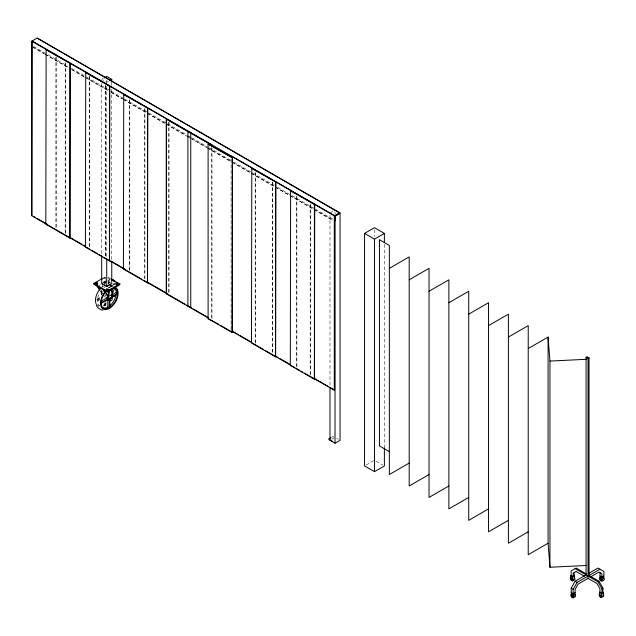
<?xml version="1.0" encoding="UTF-8"?>
<svg xmlns="http://www.w3.org/2000/svg" width="636" height="636" viewBox="0 0 636 636"><rect width="100%" height="100%" fill="white"/><g stroke="black" fill="none" stroke-linecap="round" stroke-linejoin="round"><path stroke-width="0.48" stroke-dasharray="3.18 2.39" d="M104.845 277.876L105.512 277.495L104.845 278.608L105.592 279.037L104.845 277.876L104.845 278.608M101.657 290.549L101.378 292.401L102.086 292.814L100.989 291.224M102.213 286.836L102.913 282.201L107.365 280.039M108.207 282.289L109.567 278.767L108.096 279.617M108.581 283.584L110.274 279.172L107.977 277.845M101.211 294.047L102.165 292.862M101.633 287.178L102.539 286.367M112.246 285.405L110.712 286.701L108.017 287.329M96.855 299.969L100.528 297.227M101.832 283.751L105.155 281.311L105.632 281.565M105.155 286.876L104.686 287.17A11.583 6.686 -60 0 0 103.843 287.814M104.606 302.736L104.678 304.565L105.934 305.288L106.403 304.994M96.942 299.246L100.249 297.155M96.95 299.993L100.273 297.894M101.681 79.341L103.366 78.371M108.406 81.281L106.721 82.251L102.523 79.826M102.181 278.624L105.536 276.684M102.181 279.347L105.536 277.407M102.523 283.227L105.886 281.287M103.843 282.877L106.721 281.215M99.144 285.604L100.615 284.753M108.072 280.452L110.274 279.172M104.05 283.29L105.56 282.416M104.352 283.688L105.87 282.813M113.009 284.149L115.211 282.877M112.977 284.984L116.65 282.861M107.754 288.267L111.539 286.089L111.125 285.524M105.155 290.223L101.378 292.401L100.273 290.811M101.673 293.482L101.999 293.236M99.685 299.166L97.372 300.502L97.403 299.795A11.583 6.686 -60 0 1 100.734 291.209M99.701 299.906L97.38 301.249L97.403 301.774A11.583 6.686 -60 0 0 99.462 305.924M103.43 305.256L105.139 304.262A11.583 6.686 -60 0 0 106.816 302.887M329.981 212.965L334.178 210.54M331.372 437.385L332.811 436.55L334.043 437.258M331.777 439.277L333.94 438.029M366.209 464.98L373.65 460.687M108.454 287.877L108.923 287.639A11.583 6.686 -60 0 1 110.592 287.082M103.366 306.011L105.21 304.954A12.474 7.203 -60 0 0 106.117 304.254M105.155 303.054L105.155 305.741L104.686 305.98A11.583 6.686 -60 0 1 103.016 306.536M108.311 283.561L109.257 283.433M113.144 284.077L114.488 284.817M108.184 283.092L108.7 283.362M33.605 46.46L67.98 66.303M71.415 68.291L86.027 76.725M86.886 77.218L110.084 90.614M110.95 91.115L123.837 98.556M124.696 99.049L147.902 112.445M148.76 112.946L166.807 123.36M167.666 123.861L187.429 135.269M188.288 135.762L190.872 137.257M191.73 137.75L208.052 147.178M208.918 147.671L232.975 161.568M233.833 162.061L251.88 172.483M252.738 172.976L274.227 185.378M277.662 187.366L314.613 208.695M315.472 209.196L333.518 219.611M32.325 46.69L44.353 53.639M45.212 54.139L68.418 67.535M71.852 69.515L83.888 76.463M84.747 76.956L107.945 90.352M111.387 92.339L122.557 98.787M123.416 99.288L165.527 123.599M166.386 124.092L186.149 135.508M187.008 136.001L206.772 147.409M207.63 147.91L250.6 172.714M251.459 173.215L274.665 186.61M275.523 187.103L289.269 195.045M290.135 195.538L313.333 208.934M314.192 209.427L333.097 220.342M32.977 47.31L44.146 53.758M45.005 54.259L68.211 67.654M71.645 69.634L107.738 90.471M111.173 92.459L122.351 98.906M123.209 99.407L146.407 112.803M147.266 113.295L165.32 123.718M166.179 124.211L185.943 135.627M186.801 136.12L189.377 137.607M190.236 138.107L206.565 147.528M207.423 148.029L231.488 161.918M232.347 162.419L250.393 172.833M251.252 173.334L274.458 186.73M275.316 187.222L289.062 195.165M289.921 195.657L313.127 209.053M313.985 209.554L332.89 220.469M108.064 277.169L110.585 278.632M108.406 281.772L110.926 283.227M108.16 282.05L109.607 282.877M105.87 281.724L105.155 281.311L105.155 284.284M111.682 285.246L113.55 286.319M111.634 286.24L110.37 285.516A11.583 6.686 -60 0 1 111.769 287.194M106.745 295.843L105.171 294.929A1.781 1.026 -60 0 0 104.916 295.184M101.378 290.421L101.378 294.404L102.086 294.818M101.466 294.754L101.744 294.913A0.89 0.517 -60 0 1 101.744 293.832M102.96 295.613L106.085 297.425M336.698 438.379L338.376 439.349M376.13 461.164L382.737 464.98M103.899 305.01L105.155 305.741M384.39 244.343L384.39 448.046M374.477 229.675L374.477 236.632M335.013 212.042L335.013 214.022M329.981 214.952L329.981 386.704M310.519 204.705L310.519 375.304M310.201 203.894L310.201 375.486M296.877 196.826L296.877 367.425M296.559 196.015L296.559 367.608M272.78 181.928L272.78 352.527M272.47 182.111L272.47 352.71M255.505 172.944L255.505 343.543M255.195 172.133L255.195 342.732M231.099 159.215L231.099 329.814M212.003 148.196L212.003 318.787M211.693 147.385L211.693 318.97M169.033 122.025L169.033 293.617M168.715 122.207L168.715 293.8M144.936 109.106L144.936 278.711M144.626 108.295L144.626 278.894M129.776 100.353L129.776 270.952M129.458 99.542L129.458 270.141M111.761 82.314L111.761 85.296M111.761 89.263L111.761 259.901M106.721 80.398L106.721 82.386M106.721 86.218L106.721 257.985M105.934 301.71L105.934 305.288M105.679 85.455L105.679 256.046M105.361 85.629L105.361 256.228M101.832 290.684L101.832 292.663M101.681 83.308L101.681 253.947M89.62 76.177L89.62 246.776M89.302 76.36L89.302 246.959M65.524 63.258L65.524 233.857M65.206 62.447L65.206 234.04M56.207 56.89L56.207 228.475M55.896 57.073L55.896 228.658M102.301 293.347A0.89 0.517 -60 0 1 102.539 293.331A0.89 0.517 -60 0 0 101.466 293.784A0.89 0.517 -60 0 0 101.736 294.802M101.704 294.667A0.803 0.461 -60 0 1 101.402 293.808A0.803 0.461 -60 0 1 102.34 293.339M110.362 285.651A11.583 6.686 -60 0 1 112.167 286.701M111.419 285.254A12.474 7.203 -60 0 1 112.341 286.566M99.105 306.584A12.474 7.203 -60 0 1 98.381 306.329M111.395 286.979A11.583 6.686 -60 0 1 112.159 286.987M99.47 305.781A11.583 6.686 -60 0 1 98.803 305.542M98.198 305.193A11.583 6.686 -60 0 1 97.658 304.739M102.587 287.09A11.583 6.686 -60 0 1 103.43 286.446M105.194 294.85A1.781 1.026 -60 0 1 104.868 295.692M101.625 294.921A2.321 1.336 -60 0 1 101.378 294.404"/><path stroke-width="0.95" d="M105.234 292.441A11.583 6.686 -60 0 0 101.18 301.981L101.18 303.952A11.583 6.686 -60 0 0 108.47 308.166L109.718 307.474L110.028 299.604M111.729 279.768L112.206 279.975L111.546 279.498M111.88 296.972L111.658 297.37L112.174 297.235M114.138 287.838A11.583 6.686 -60 0 1 117.469 292.576L117.469 294.555A11.583 6.686 -60 0 1 110.179 307.172L109.718 307.474M112.413 296.559C111.658 298.308 113.256 295.668 113.319 296.495L113.931 295.859M112.691 296.909L111.61 297.091L113.033 296.686M112.62 296.567L112.023 296.813L112.493 296.996M113.796 295.812L113.661 296.281L114.098 295.732M112.405 296.94L111.952 297.187M112.174 279.92L112.667 279.768M113.55 296.281L114.281 295.883L113.924 295.661M112.445 280.182L111.658 279.474M111.801 297.433L112.047 297.052M114.114 280.699L113.367 280.309L113.677 280.794M112.596 280.118L114.098 280.611L113.47 280.476M113.407 280.635L113.844 280.444L113.375 280.691M114.186 281.001L114.273 281.025M114.337 280.993L113.725 280.563M574.459 578.529L574.658 575.779L572.67 576.932L572.472 579.674A1.121 0.652 60 0 1 571.677 580.135A1.121 0.652 60 0 1 570.882 578.76L570.683 575.779L571.184 575.493L573.163 576.645L573.163 573.203L576.391 571.343M575.151 568.624L597.967 581.797L601.934 588.666L601.934 593.253L599.947 592.108L599.947 588.666L596.973 583.514L588.046 578.363L578.124 584.087L575.151 589.238L574.952 595.423A1.121 0.652 60 0 1 574.928 595.646M603.222 595.137L603.421 592.394L601.441 593.539L601.243 596.282A1.121 0.652 60 0 1 600.448 596.743A1.121 0.652 60 0 1 599.653 595.368L599.454 592.394L599.947 592.108M603.723 578.816L603.922 571.486L597.967 568.051L588.729 573.378M112.167 296.718L112.54 296.988M572.464 595.606C573.203 597.347 571.486 595.741 571.963 595.606M600.67 579.038L601.211 579.968L600.774 579.293M601.481 579.817L601.243 579.006M600.249 595.487C601.37 594.509 600.885 597.586 600.066 595.725C601.577 594.779 599.939 597.029 601.044 595.94M96.139 284.578C94.573 281.827 98.771 282.209 97.507 284.626M97.523 283.791L96.338 284.038L96.02 282.972M117.278 285.54C118.972 283.489 114.416 284.586 116.587 283.274C120.045 284.674 115.299 284.578 116.213 285.262M113.081 296.455L113.28 295.971M111.745 297.187L112.294 297.155M112.969 296.368L113.447 296.416M110.1 289.372L108.462 296.495L103.35 289.722M112.548 279.88L113.295 280.643M113.319 280.245L113.16 280.341M231.417 156.059L334.298 215.819L339.648 212.726L339.226 213.704L335.474 216.137L335.244 220.605L334.608 221.455M112.874 280.174L113.232 280.397L112.811 280.269M104.058 290.135L108.462 296.495L112.246 294.317L114.957 287.265M111.849 297.417L111.793 297.481A0.89 0.517 -60 0 0 111.618 298.133M599.947 569.196L577.138 582.369L573.163 589.238L572.964 596.679A1.121 0.652 60 0 1 572.185 597.037A1.121 0.652 60 0 1 571.39 595.789L571.184 588.093L575.151 581.225L586.066 574.92L586.066 357.289L587.052 356.716L589.039 357.861L589.039 575.493L598.961 581.225L602.928 588.093L602.928 592.68M112.278 296.678L112.763 296.829M113.804 296.153L113.152 296.05M600.758 579.285L601.473 579.801M111.777 297.179L112.349 296.861M111.698 296.909L117.501 293.244L116.237 292.512L116.205 291.845A11.583 6.686 -60 0 0 114.154 287.695M111.698 297.513L117.501 293.848M48.153 225.184L31.8 215.739L31.8 41.173L37.15 38.088L340.053 212.965L340.053 440.319L335.013 443.228L329.981 440.319L329.981 387.698M45.816 49.632L70.23 63.362L69.912 238.11L45.816 224.198L46.134 49.449M85.407 72.488L109.813 86.218L109.503 260.967L85.407 247.054L85.725 72.305M104.201 77.886L106.721 76.431L111.761 79.341L111.761 81.329M110.084 80.311L111.761 79.341M123.416 94.43L147.822 108.16L147.504 282.909L123.416 268.996L123.726 94.247M166.354 119.226L166.354 293.792L166.354 119.226L212.003 145.215L31.8 41.173M31.8 215.739L32.118 40.998L334.608 215.636L334.608 390.202L304.39 373.117M187.914 131.31L187.914 305.868M190.76 132.956L190.76 307.522M208.107 144.046L232.514 157.776L232.196 332.525L208.107 318.612L208.107 144.046L232.514 157.776M251.49 168.373L275.897 182.103L275.587 356.852L251.49 342.939L251.8 168.198M111.427 279.117L119.846 283.974L119.846 284.697L107.246 291.972L93.778 284.197L93.778 283.473L102.181 278.624M111.546 279.665L111.984 279.721M111.825 279.808L112.27 279.673M112.707 279.792L112.326 280.118M112.405 280.158L112.85 279.967M113.232 280.627L113.693 280.404M114.098 281.144L114.544 280.866M110.322 284.125L106.721 286.2L103.843 284.538M101.681 255.934L101.681 283.712L106.721 286.621L111.761 283.712L111.761 261.881M93.778 283.473L107.246 291.248L119.846 283.974M290.31 190.792L314.717 204.522L314.407 379.263L290.31 365.358L290.62 190.609M100.663 301.512L106.832 297.95A1.781 1.026 -60 0 1 107.675 296.376M111.61 295.191L116.237 292.512M335.856 215.389L340.053 212.965M208.107 318.612L218.744 324.392M384.39 448.046L384.39 465.934L374.477 471.666L364.555 465.934L364.555 233.412L374.477 227.688L384.39 233.412L384.39 242.356M364.555 233.412L374.477 239.136L384.39 233.412M389.351 268.344L409.194 256.896L409.194 485.983L429.03 474.528M409.194 279.8L429.03 268.344L429.03 497.432L448.873 485.983M429.03 291.256L448.873 279.8L448.873 508.887L468.708 497.432M448.873 302.712L468.708 291.256L468.708 520.343L488.551 508.887M468.708 314.168L488.551 302.712L488.551 531.799L508.395 520.343M488.551 325.616L508.395 314.168L508.395 543.255L528.23 531.799M330.648 437.799L328.494 439.047L330.338 440.112L329.981 440.319M508.395 337.072L528.23 325.616L528.23 554.703L548.073 543.255L548.073 337.072L528.23 348.528M586.066 357.289L588.046 358.434L589.039 357.861M409.194 463.072L389.351 474.528L389.351 245.44L379.438 239.708L379.438 445.892L389.351 451.616M590.693 576.836L598.961 572.058L601.934 573.775L601.736 579.96A1.121 0.652 60 0 1 600.941 580.422A1.121 0.652 60 0 1 600.145 579.046L599.947 572.631M575.151 592.68L573.163 593.825L571.184 592.68M603.922 576.065L601.934 577.218L599.947 576.065M597.967 581.797L598.961 581.225M601.934 588.666L602.928 588.093M111.769 297.497L111.793 297.481A2.321 1.336 -60 0 0 112.246 296.312L112.246 289.364M113.709 295.788L114.162 295.955M101.148 302.68L108.406 298.856A1.781 1.026 -60 0 1 108.494 298.523M101.148 303.285L108.406 299.461L108.406 298.856M107.802 307.132L107.802 299.111L109.376 300.025L109.066 307.856L107.802 307.132L107.206 307.434A11.583 6.686 -60 0 1 101.983 307.379M108.462 290.636L108.78 290.294L108.033 289.134L106.339 289.126L106.021 289.467L106.776 290.636M586.559 565.476L549.957 567.248L549.957 361.073L586.559 359.292M108.033 289.134L108.708 289.77L106.061 290.302M101.927 310.01L102.801 310.161M101.283 309.843L98.286 308.11L96.545 305.805M114.027 280.587L113.685 280.683M112.683 280.094L112.548 280.245M571.979 595.789L572.766 596.21M339.648 212.973L37.15 38.088M33.835 216.55L35.56 217.544M37.278 218.538L47.605 224.5M69.825 237.331L74.126 239.82M75.851 240.813L81.869 244.288M83.594 245.281L85.311 246.275M110.839 261.014L124.608 268.964M148.379 282.686L167.308 293.617M233.134 331.618L238.293 334.6M240.018 335.593L250.345 341.556M276.223 356.494L277.948 357.488M279.665 358.481L289.992 364.444M314.82 378.778L328.589 386.728M330.307 387.721L334.608 390.202M48.718 225.51L90.026 249.36M91.743 250.353L97.769 253.828M99.494 254.821L102.07 256.316M103.795 257.31L141.796 279.252M143.521 280.245L184.742 304.04M186.459 305.034L191.357 307.856M193.074 308.85L208.56 317.793M232.816 331.801L262.994 349.22M264.711 350.213L294.929 367.656M296.646 368.649L299.23 370.144M300.947 371.138L302.672 372.132M166.354 293.792L208.25 317.976M220.469 325.386L232.514 332.342M115.943 282.448L116.65 282.861M111.539 295.907L112.246 296.312M586.217 573.863L576.144 568.051L571.184 570.913L571.184 575.493M107.754 298.085L108.462 298.499A2.337 1.351 -60 0 0 108.907 299.182A0.89 0.517 -60 0 1 109.098 299.588A1.781 1.026 -60 0 0 110.354 300.311L109.646 299.906A1.781 1.026 -60 0 1 108.39 299.174A0.89 0.517 -60 0 0 108.2 298.769A2.337 1.351 -60 0 1 107.754 298.085L107.675 294.587M106.832 297.95L108.907 299.182M108.39 299.174L109.098 299.588M576.144 571.486L584.412 576.256M570.683 575.779L572.67 576.932M599.454 592.394L601.441 593.539M575.151 581.225L577.138 582.369M331.165 440.589L332.811 441.535M571.184 588.093L573.163 589.238M111.459 298.22L110.903 297.441L109.805 298.077L109.257 299.5L109.805 300.279M97.682 286.446L99.884 289.634M96.966 286.041L99.725 290.016M97.523 284.523C98.135 283.02 95.225 282.877 96.1 284.467M111.093 288.601L112.246 294.317M116.102 283.656L116.181 285.151M548.073 337.072L549.957 361.073M548.073 543.255L549.957 567.248M588.046 358.434L588.046 578.363M574.157 572.631L574.157 576.065M374.477 239.136L374.477 471.666M335.013 215.874L335.013 443.228M334.298 215.819L334.298 390.385M314.407 204.697L314.407 379.263M275.587 182.286L275.587 356.852M232.196 157.959L232.196 332.525M147.504 108.343L147.504 282.909M117.525 283.704L117.604 285.198M114.424 280.802L114.273 280.889M109.503 86.401L109.503 260.967M108.462 290.557L108.462 298.499M108.112 289.952L108.112 290.676M107.246 291.248L107.246 291.972M106.721 258.844L106.721 286.621M106.689 289.086L106.689 289.809M97.443 283.02L97.443 283.743M69.912 63.544L69.912 238.11M602.348 576.614A2.083 1.2 60 0 1 604.152 578.855A2.083 1.2 60 0 1 603.111 580.334M601.521 577.965A2.083 1.2 60 0 1 602.475 580.883A2.083 1.2 60 0 1 600.297 580.294A2.083 1.2 60 0 1 600.098 577.583M601.02 594.27A2.107 1.216 60 0 1 601.934 597.307A2.107 1.216 60 0 1 599.597 596.33A2.107 1.216 60 0 1 599.891 593.793M601.839 592.911A2.107 1.216 60 0 1 603.667 595.169A2.107 1.216 60 0 1 602.626 596.679M572.734 594.541A2.107 1.216 60 0 1 573.728 597.482A2.107 1.216 60 0 1 571.541 596.942A2.107 1.216 60 0 1 571.303 594.183M573.553 593.197A2.107 1.216 60 0 1 575.429 595.686A2.107 1.216 60 0 1 573.982 596.814M573.076 576.303A2.107 1.216 60 0 1 574.936 578.816A2.107 1.216 60 0 1 573.465 579.905M572.265 577.663A2.107 1.216 60 0 1 573.1 580.795A2.107 1.216 60 0 1 570.659 579.388A2.107 1.216 60 0 1 571.494 577.226M109.933 298.562A0.89 0.517 -60 0 1 110.354 298.133M116.078 294.881A11.583 6.686 -60 0 1 109.766 305.805M114.512 287.035A12.474 7.203 -60 0 1 115.672 301.679A12.474 7.203 -60 0 1 102.372 308.547A12.474 7.203 -60 0 1 104.916 291.996M97.149 305.463A12.474 7.203 -60 0 1 96.648 304.859M96.227 304.151A12.474 7.203 -60 0 1 95.901 303.348M95.662 302.45A12.474 7.203 -60 0 1 95.519 301.48L95.464 300.446A12.474 7.203 -60 0 1 100.703 288.124M571.295 578.879C571.788 581.121 572.893 577.909 571.295 578.879M571.494 578.768L572.058 579.555L571.494 578.768M110.751 298.618L110.195 300.041L110.751 300.828L111.849 300.192L112.405 298.769L111.849 297.982L110.751 298.618"/></g></svg>
